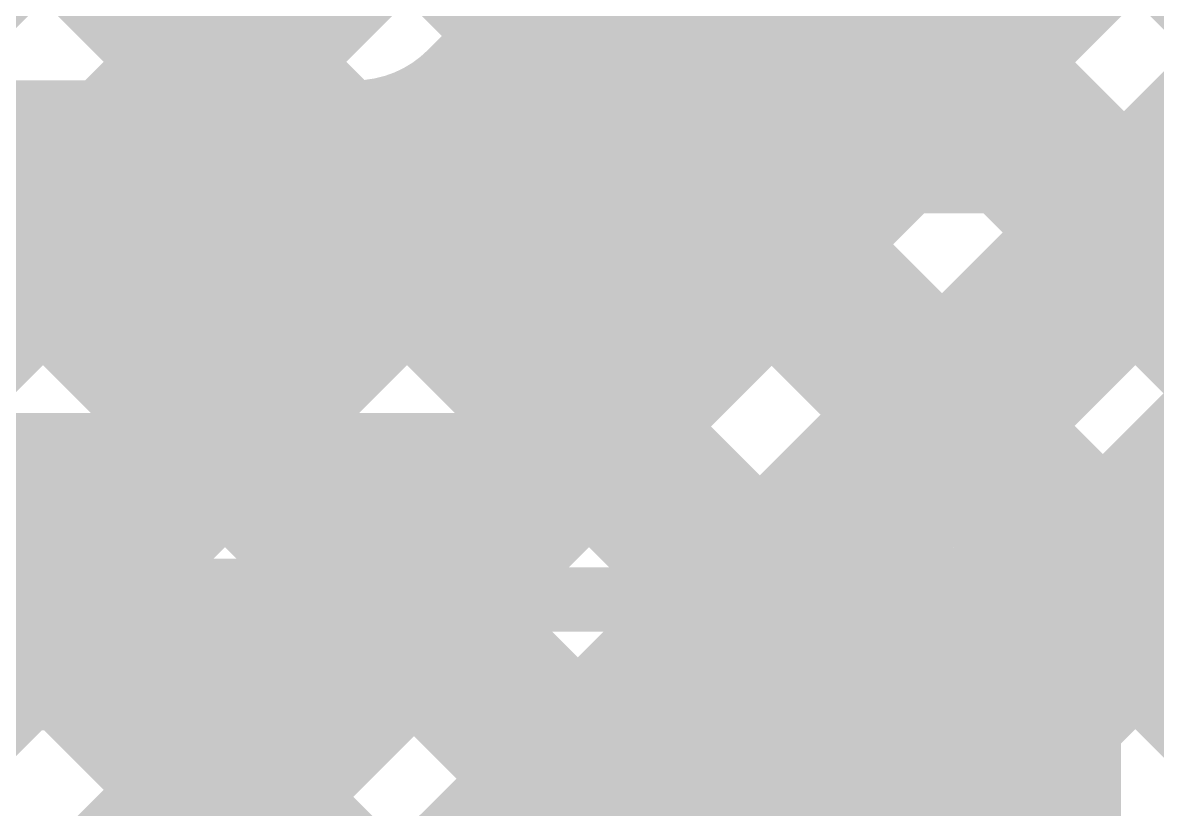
# Model space of a CAD drawing. Header units: millimetres. Extents: x 13 to 259, y -2 to 326.
# Drawn here: x 122.141 to 124.785, y 111.536 to 113.369 of the extents above; entities that cross this region are included whole.
import ezdxf

# ---------------------------------------------------------------- set-up
doc = ezdxf.new("R2010")
doc.units = ezdxf.units.MM
for name, color, linetype in [('ConnectLayer', 7, 'Continuous'), ('MidLayer2', 76, 'Continuous'), ('MidLayer3', 90, 'Continuous')]:
    doc.layers.add(name, color=color, linetype=linetype)

msp = doc.modelspace()

# ---------------------------------------------------------------- linework, layer by layer
at = {"layer": 'ConnectLayer', "const_width": 0.4}
for points in [[(119.5651, 107.6857), (132.0287, 120.1493)], [(117.8779, 105.1499), (131.7783, 119.0504)], [(114.3222, 119.0226), (131.6373, 101.7075)], [(117.8779, 105.1499), (131.6236, 118.8957)], [(119.5651, 107.6857), (130.7751, 118.8957)], [(114.7902, 118.5546), (131.6373, 101.7075)], [(119.8451, 115.1967), (125.47, 109.5718)], [(123.2259, 113.1639), (125.1946, 115.1326)], [(116.2097, 106.0273), (125.2491, 115.0668)], [(119.5385, 109.3561), (125.2491, 115.0668)], [(122.9823, 112.8), (125.2491, 115.0668)], [(121.2731, 110.2422), (126.0519, 115.0211)], [(121.2731, 110.2422), (126.0519, 115.0211)], [(123.3528, 112.8), (125.4733, 114.9206)], [(116.0793, 107.5941), (123.0045, 114.5192)], [(119.8451, 111.3599), (123.0045, 114.5193)], [(124.0043, 114.4317), (126.6254, 111.8106)], [(124.0043, 114.4317), (126.6254, 111.8106)], [(124.0043, 114.4317), (125.47, 112.9659)], [(122.3508, 114.3881), (125.0751, 111.6638)], [(122.3508, 114.3881), (125.0751, 111.6638)], [(119.8451, 114.3482), (125.47, 108.7233)], [(119.845, 109.6627), (124.5092, 114.3269)], [(120.7106, 114.3312), (127.2348, 107.807)], [(123.3704, 114.217), (125.552, 112.0355)], [(123.3704, 114.217), (125.47, 112.1174)], [(119.4251, 110.0913), (123.5284, 114.1946)], [(119.4634, 110.1296), (123.5284, 114.1946)], [(119.8451, 110.5114), (123.5284, 114.1946)], [(123.4021, 114.1854), (125.552, 112.0355)], [(120.0474, 114.1459), (126.9999, 107.1934)], [(120.0474, 114.1459), (126.9999, 107.1934)], [(121.7757, 114.1147), (131.6378, 104.2526)], [(121.7757, 114.1147), (125.47, 110.4203)], [(121.273, 110.2422), (124.9334, 113.9026)], [(122.9696, 113.7693), (125.0751, 111.6638)], [(123.8247, 113.7627), (124.0701, 113.5173)], [(121.3291, 113.7128), (127.2348, 107.807)], [(118.6727, 110.1875), (122.1703, 113.685)], [(122.2054, 113.685), (131.6378, 104.2526)], [(119.8451, 113.4997), (125.47, 107.8747)], [(119.5651, 107.6858), (125.3577, 113.4783)], [(123.4005, 113.3384), (123.6458, 113.0931)], [(110.0103, 113.035), (122.9148, 113.035)], [(122.0068, 113.035), (122.2418, 112.8)], [(122.1338, 112.8), (122.3688, 113.035)], [(122.8554, 113.035), (123.0904, 112.8)], [(110.0379, 112.8), (123.3528, 112.8)], [(118.6779, 105.95), (125.47, 112.7422)], [(122.115, 109.8781), (124.21, 111.9731)], [(124.21, 111.0219), (124.21, 111.9731)], [(119.3831, 111.92), (122.9832, 111.92)], [(120.7427, 110.5604), (122.1023, 111.92)], [(121.2731, 110.2422), (122.9509, 111.92)], [(121.4066, 110.3435), (122.9832, 111.92)], [(121.4248, 111.92), (122.204, 111.1408)], [(122.2733, 111.92), (122.6282, 111.5651)], [(124.0637, 111.8267), (124.21, 111.6803)], [(122.115, 109.3871), (124.21, 111.4821)], [(117.8977, 104.3213), (125.0351, 111.4587)], [(117.8977, 104.3213), (125.0351, 111.4587)], [(118.8231, 105.2467), (125.0351, 111.4587)], [(123.6394, 111.4025), (124.115, 110.9269)]]:
    msp.add_lwpolyline(points, dxfattribs=at)
at = {"layer": 'ConnectLayer', "const_width": 0.2}
for points in [[(123.9701, 113.5173, 1), (124.1701, 113.5173, 1)], [(123.3005, 113.3384, 1), (123.5005, 113.3384, 1)], [(123.1259, 113.1639, 1), (123.3259, 113.1639, 1)], [(123.1259, 113.1639, 1), (123.3259, 113.1639, 1)], [(123.1259, 113.1639, 1), (123.3259, 113.1639, 1)], [(123.5458, 113.0931, 1), (123.7458, 113.0931, 1)], [(121.9068, 113.035, 1), (122.1068, 113.035, 1)], [(122.2688, 113.035, 1), (122.4688, 113.035, 1)], [(122.7554, 113.035, 1), (122.9554, 113.035, 1)], [(122.8148, 113.035, 1), (123.0148, 113.035, 1)], [(122.8148, 113.035, 1), (123.0148, 113.035, 1)], [(122.8148, 113.035, 1), (123.0148, 113.035, 1)], [(122.0338, 112.8, 1), (122.2338, 112.8, 1)], [(122.1418, 112.8, 1), (122.3418, 112.8, 1)], [(122.8823, 112.8, 1), (123.0823, 112.8, 1)], [(122.9904, 112.8, 1), (123.1904, 112.8, 1)], [(123.2528, 112.8, 1), (123.4528, 112.8, 1)], [(123.2528, 112.8, 1), (123.4528, 112.8, 1)], [(124.11, 111.9731, 1), (124.31, 111.9731, 1)], [(124.11, 111.9731, 1), (124.31, 111.9731, 1)], [(122.0023, 111.92, 1), (122.2023, 111.92, 1)], [(122.1733, 111.92, 1), (122.3733, 111.92, 1)], [(122.8509, 111.92, 1), (123.0509, 111.92, 1)], [(122.8832, 111.92, 1), (123.0831, 111.92, 1)], [(122.8832, 111.92, 1), (123.0831, 111.92, 1)], [(123.9637, 111.8267, 1), (124.1637, 111.8267, 1)], [(124.11, 111.6803, 1), (124.31, 111.6803, 1)], [(122.5282, 111.5651, 1), (122.7282, 111.5651, 1)], [(124.11, 111.4821, 1), (124.31, 111.4821, 1)], [(123.5394, 111.4025, 1), (123.7394, 111.4025, 1)]]:
    msp.add_lwpolyline(points, format="xyb", close=True, dxfattribs=at)
at = {"layer": 'ConnectLayer', "const_width": 0.4}
msp.add_lwpolyline([(123.2259, 113.1639, -0.198912), (122.9148, 113.035)], format="xyb", dxfattribs=at)
msp.add_lwpolyline([(123.2259, 113.1639, -0.198912), (122.9148, 113.035)], format="xyb", dxfattribs=at)
at = {"layer": 'MidLayer2', "const_width": 0.15}
for points in [[(118.875, 113), (126.4, 113)], [(119.325, 112.025), (127.175, 112.025)]]:
    msp.add_lwpolyline(points, dxfattribs=at)
at = {"layer": 'MidLayer3'}
for points, const_width in [([(123.535, 112.36), (130.1208, 118.9457)], 0.2), ([(121.7, 110.05), (127.8, 116.15)], 0.15), ([(124.625, 112.225), (127.5108, 115.1107)], 0.15), ([(104.6276, 112.36), (123.535, 112.36)], 0.2), ([(124.625, 110.85), (124.625, 112.225)], 0.15)]:
    msp.add_lwpolyline(points, dxfattribs=dict(at, const_width=const_width))
for points, const_width in [([(123.485, 112.36, 1), (123.585, 112.36, 1)], 0.1), ([(123.485, 112.36, 1), (123.585, 112.36, 1)], 0.1), ([(124.5875, 112.225, 1), (124.6625, 112.225, 1)], 0.075), ([(124.5875, 112.225, 1), (124.6625, 112.225, 1)], 0.075)]:
    msp.add_lwpolyline(points, format="xyb", close=True, dxfattribs=dict(at, const_width=const_width))

doc.saveas('drawing.dxf')
